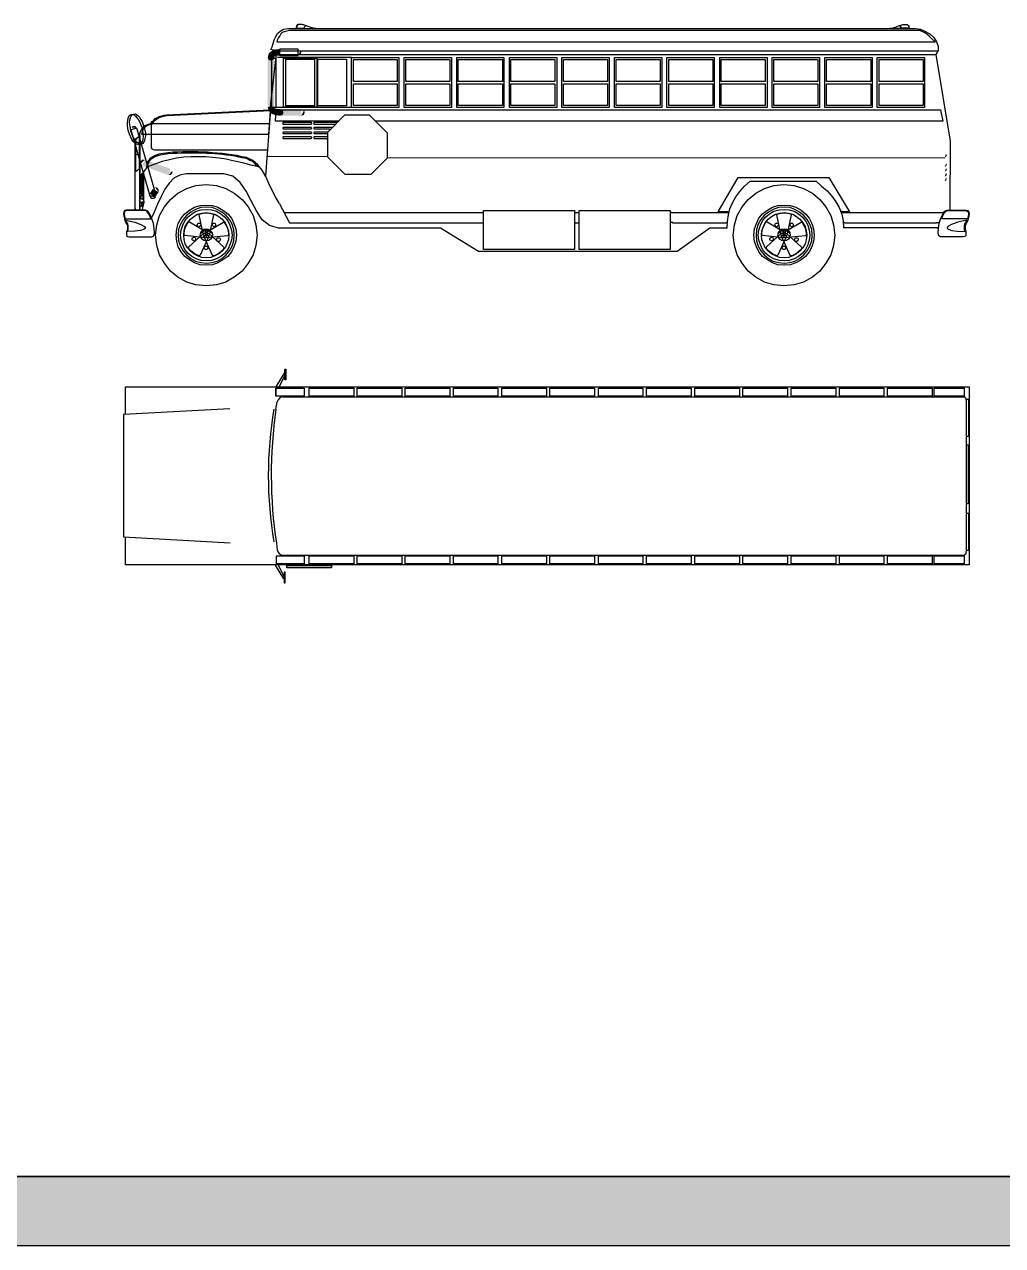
# Model space of a CAD drawing. Header units: millimetres. Extents: x 35403 to 155690, y 202798 to 276657.
# Drawn here: x 95916 to 106878, y 202798 to 216480 of the extents above; entities that cross this region are included whole.
import ezdxf

# ---------------------------------------------------------------- set-up
doc = ezdxf.new("R2010")
doc.units = ezdxf.units.MM
doc.layers.add('www.cad-blocks.net', color=7, linetype='Continuous')

# ---------------------------------------------------------------- blocks, each defined once
blk = doc.blocks.new('A$C6C05614E')
at = {"linetype": 'Continuous'}
for p, q in [((1779, 153), (1685, 1)), ((1784, 79), (1784, 200)), ((1784, 200), (1795, 200)), ((1795, 200), (1795, 79)), ((0, -307), (0, 0)), ((0, 0), (9453, 0)), ((1685, 1), (1685, 0)), ((1784, 132), (1722, 1)), ((1722, 1), (1722, 0)), ((1795, 79), (1784, 79)), ((9453, 0), (9453, -1995)), ((1685, -14), (1685, -102)), ((1685, -102), (1685, -14)), ((1685, -14), (2002, -14)), ((2002, -102), (1685, -102)), ((1767, -111), (9363, -111)), ((2002, -14), (2002, -102)), ((2057, -102), (2057, -13)), ((2057, -13), (2558, -13)), ((2558, -102), (2057, -102)), ((2558, -13), (2558, -102)), ((2596, -102), (2596, -13)), ((2596, -13), (3097, -13)), ((3097, -102), (2596, -102)), ((3097, -13), (3097, -102)), ((3135, -102), (3135, -13)), ((3135, -13), (3636, -13)), ((3636, -102), (3135, -102)), ((3636, -13), (3636, -102)), ((3674, -102), (3674, -13)), ((3674, -13), (4174, -13)), ((4174, -102), (3674, -102)), ((4174, -13), (4174, -102)), ((4217, -102), (4217, -13)), ((4217, -13), (4717, -13)), ((4717, -102), (4217, -102)), ((4717, -13), (4717, -102)), ((4756, -102), (4756, -13)), ((4756, -13), (5256, -13)), ((5256, -102), (4756, -102)), ((5256, -13), (5256, -102)), ((5299, -102), (5299, -13)), ((5299, -13), (5799, -13)), ((5799, -102), (5299, -102)), ((5799, -13), (5799, -102)), ((5838, -102), (5838, -13)), ((5838, -13), (6338, -13)), ((6338, -102), (5838, -102)), ((6338, -13), (6338, -102)), ((6379, -102), (6379, -13)), ((6379, -13), (6879, -13)), ((6879, -102), (6379, -102)), ((6879, -13), (6879, -102)), ((6918, -102), (6918, -13)), ((6918, -13), (7418, -13)), ((7418, -102), (6918, -102)), ((7418, -13), (7418, -102)), ((7461, -102), (7461, -13)), ((7461, -13), (7961, -13)), ((7961, -102), (7461, -102)), ((7961, -13), (7961, -102)), ((8000, -102), (8000, -13)), ((8000, -13), (8500, -13)), ((8500, -102), (8000, -102)), ((8500, -13), (8500, -102)), ((8540, -102), (8540, -13)), ((8540, -13), (9041, -13)), ((9041, -102), (8540, -102)), ((9041, -13), (9041, -102)), ((9058, -13), (9058, -102)), ((9058, -13), (9400, -13)), ((9400, -102), (9058, -102)), ((9362, -111), (9397, -111)), ((9400, -13), (9400, -102)), ((9425, -555), (9425, -137)), ((9425, -137), (9446, -137)), ((9446, -137), (9446, -555)), ((1170, -246), (-24, -308)), ((1686, -251), (1701, -166)), ((9422, -150), (9422, -1846)), ((-24, -308), (-24, -1679)), ((9446, -555), (9425, -555)), ((9425, -1311), (9425, -649)), ((9425, -649), (9445, -649)), ((9445, -649), (9445, -1311)), ((9445, -1311), (9425, -1311)), ((9425, -1833), (9425, -1415)), ((9425, -1415), (9446, -1415)), ((9446, -1415), (9446, -1833)), ((-24, -1679), (1172, -1746)), ((0, -1995), (0, -1680)), ((1691, -1751), (1701, -1827)), ((1688, -1894), (1688, -1982)), ((1688, -1894), (2002, -1894)), ((1767, -1885), (9396, -1885)), ((2002, -1894), (2002, -1982)), ((2057, -1983), (2057, -1893)), ((2057, -1893), (2558, -1893)), ((2558, -1893), (2558, -1983)), ((2596, -1983), (2596, -1893)), ((2596, -1893), (3097, -1893)), ((3097, -1893), (3097, -1983)), ((3135, -1983), (3135, -1893)), ((3135, -1893), (3636, -1893)), ((3636, -1893), (3636, -1983)), ((3674, -1983), (3674, -1893)), ((3674, -1893), (4174, -1893)), ((4174, -1893), (4174, -1983)), ((4217, -1983), (4217, -1893)), ((4217, -1893), (4717, -1893)), ((4717, -1893), (4717, -1983)), ((4756, -1983), (4756, -1893)), ((4756, -1893), (5256, -1893)), ((5256, -1893), (5256, -1983)), ((5299, -1983), (5299, -1893)), ((5299, -1893), (5799, -1893)), ((5799, -1893), (5799, -1983)), ((5838, -1983), (5838, -1893)), ((5838, -1893), (6338, -1893)), ((6338, -1893), (6338, -1983)), ((6379, -1983), (6379, -1893)), ((6379, -1893), (6879, -1893)), ((6879, -1893), (6879, -1983)), ((6918, -1983), (6918, -1893)), ((6918, -1893), (7418, -1893)), ((7418, -1893), (7418, -1983)), ((7461, -1983), (7461, -1893)), ((7461, -1893), (7961, -1893)), ((7961, -1893), (7961, -1983)), ((8000, -1983), (8000, -1893)), ((8000, -1893), (8500, -1893)), ((8500, -1893), (8500, -1983)), ((8540, -1983), (8540, -1893)), ((8540, -1893), (9041, -1893)), ((9041, -1893), (9041, -1983)), ((9058, -1893), (9058, -1983)), ((9058, -1893), (9400, -1893)), ((9400, -1893), (9400, -1983)), ((9446, -1833), (9425, -1833)), ((9453, -1995), (0, -1995)), ((1680, -1995), (1680, -1997)), ((1774, -2149), (1680, -1997)), ((2002, -1982), (1688, -1982)), ((1716, -1995), (1716, -1997)), ((1779, -2128), (1716, -1997)), ((1807, -2028), (1807, -2002)), ((1807, -2002), (2309, -2002)), ((2309, -2028), (1807, -2028)), ((2558, -1983), (2057, -1983)), ((2309, -2002), (2309, -2028)), ((3097, -1983), (2596, -1983)), ((3636, -1983), (3135, -1983)), ((4174, -1983), (3674, -1983)), ((4717, -1983), (4217, -1983)), ((5256, -1983), (4756, -1983)), ((5799, -1983), (5299, -1983)), ((6338, -1983), (5838, -1983)), ((6879, -1983), (6379, -1983)), ((7418, -1983), (6918, -1983)), ((7961, -1983), (7461, -1983)), ((8500, -1983), (8000, -1983)), ((9041, -1983), (8540, -1983)), ((9400, -1983), (9058, -1983)), ((1779, -2075), (1779, -2196)), ((1790, -2075), (1779, -2075)), ((1790, -2196), (1790, -2075)), ((1779, -2196), (1790, -2196))]:
    blk.add_line(p, q, dxfattribs=at)
for centre, radius, start, end in [((1767, -178), 66.9, 90, 170.0315), ((9386, -145), 35.7, 352.8541, 73.3604), ((5981, -993), 4381, 170.2316, 189.7684), ((6782, -984), 5149, 171.8058, 188.5591), ((1767, -1818), 66.9, 187.2424, 269.9996), ((9386, -1851), 35.7, 286.6396, 7.1459)]:
    blk.add_arc(centre, radius, start, end, dxfattribs=at)
blk = doc.blocks.new('A$C42AF549B')
at = {"linetype": 'Continuous'}
for p, q in [((-3904, 1372), (-3884, 1372)), ((-3886, 1396), (-3859, 1396)), ((-3859, 1396), (-3859, 1396)), ((-3859, 1396), (-3859, 1396)), ((-3834, 1425), (-3832, 1425)), ((-3832, 1425), (-3830, 1425)), ((-3810, 1449), (-3806, 1449)), ((-3800, 1462), (-3794, 1462)), ((-3380, 1462), (-3383, 1462)), ((-3940, 1343), (-3914, 1343)), ((-3933, 1264), (-3921, 1264)), ((-3932, 1318), (-3921, 1318)), ((-3928, 1289), (-3921, 1289)), ((-3921, 1063), (-4598, 1066)), ((-3247, 1051), (2999, 1056)), ((-6076, 483), (-6076, 464)), ((-6023, 474), (-6023, 464)), ((-2183, 439), (-2172, 439)), ((-1139, 439), (-1150, 439)), ((-1105, 439), (-1100, 439)), ((-65, 440), (-78, 440)), ((561, 439), (581, 439)), ((565, 447), (583, 447)), ((1845, 448), (1833, 448)), ((1858, 440), (1836, 440)), ((2895, 439), (2989, 439)), ((-2192, 324), (-2172, 324)), ((-1140, 324), (-1149, 324)), ((-1115, 324), (-1100, 324)), ((-51, 325), (-78, 325)), ((545, 325), (562, 325)), ((1878, 324), (1861, 324)), ((2899, 325), (2938, 325)), ((558, 263), (429, 264)), ((1942, 265), (1864, 265)), ((2913, 266), (2929, 266))]:
    blk.add_line(p, q, dxfattribs=at)
for points in [[(-6023, 474), (-6023, 1285), (-6023, 1318), (-6015, 1347), (-6002, 1371), (-5990, 1392), (-5969, 1408), (-5949, 1420), (-5924, 1429), (-5900, 1437), (-5883, 1457), (-5867, 1474), (-5850, 1490), (-5826, 1503), (-5805, 1515), (-5776, 1523), (-5752, 1527), (-5719, 1531), (-4561, 1589), (-4487, 2250), (-4553, 2266), (-4541, 2295), (-4528, 2332), (-4516, 2373), (-4500, 2410), (-4479, 2443), (-4450, 2471), (-4413, 2492), (-4364, 2500), (2669, 2500), (2722, 2492), (2775, 2471), (2829, 2439), (2874, 2398), (2907, 2352), (2923, 2303), (2923, 2254), (2898, 2209), (3059, 1236), (3055, 471)], [(-4487, 2352), (2890, 2352), (2853, 2385), (2825, 2414), (2796, 2435), (2775, 2451), (2751, 2463), (2734, 2471), (2718, 2476), (2701, 2476), (-4344, 2476), (-4376, 2471), (-4405, 2463), (-4426, 2455), (-4442, 2439), (-4454, 2418), (-4467, 2398), (-4479, 2377), (-4487, 2352)], [(-4052, 2500), (-4081, 2504), (-4118, 2513), (-4155, 2529), (-4188, 2541), (-4220, 2545), (-4249, 2545), (-4266, 2529), (-4274, 2500), (-4052, 2500)], [(-4270, 2504), (-4200, 2504), (-4183, 2508), (-4175, 2517), (-4171, 2525), (-4159, 2529), (-4204, 2545), (-4241, 2545), (-4261, 2533), (-4270, 2504)], [(2381, 2500), (2410, 2504), (2443, 2513), (2480, 2529), (2517, 2541), (2549, 2545), (2578, 2545), (2595, 2529), (2599, 2500), (2381, 2500)], [(2599, 2504), (2525, 2504), (2513, 2508), (2504, 2517), (2500, 2525), (2488, 2529), (2533, 2545), (2570, 2545), (2591, 2533), (2599, 2504)], [(-4487, 2209), (2903, 2209)], [(-4483, 2250), (2923, 2250)], [(-4545, 2168), (-4500, 2168), (-4500, 1613), (-4545, 1613), (-4545, 2168)], [(-3650, 2176), (-4479, 2176)], [(-4413, 2168), (-4040, 2168), (-4040, 1618), (-4413, 1618), (-4413, 2168)], [(-4385, 2155), (-4064, 2155), (-4064, 1634), (-4385, 1634), (-4385, 2155)], [(-4027, 2155), (-3707, 2155), (-3707, 1634), (-4027, 1634), (-4027, 2155)], [(-3650, 2176), (-3120, 2176), (-3120, 1613), (-3650, 1613), (-3650, 2176)], [(-3629, 2151), (-3137, 2151), (-3137, 1905), (-3629, 1905), (-3629, 2151)], [(-3059, 2176), (-2529, 2176), (-2529, 1613), (-3059, 1613), (-3059, 2176)], [(-3042, 2151), (-2549, 2151), (-2549, 1905), (-3042, 1905), (-3042, 2151)], [(-2471, 2176), (-1942, 2176), (-1942, 1613), (-2471, 1613), (-2471, 2176)], [(-2455, 2151), (-1958, 2151), (-1958, 1905), (-2455, 1905), (-2455, 2151)], [(-1880, 2176), (-1351, 2176), (-1351, 1613), (-1880, 1613), (-1880, 2176)], [(-1864, 2151), (-1371, 2151), (-1371, 1905), (-1864, 1905), (-1864, 2151)], [(-1293, 2176), (-764, 2176), (-764, 1613), (-1293, 1613), (-1293, 2176)], [(-1273, 2151), (-780, 2151), (-780, 1905), (-1273, 1905), (-1273, 2151)], [(-702, 2176), (-172, 2176), (-172, 1613), (-702, 1613), (-702, 2176)], [(-686, 2151), (-193, 2151), (-193, 1905), (-686, 1905), (-686, 2151)], [(-115, 2176), (415, 2176), (415, 1613), (-115, 1613), (-115, 2176)], [(-94, 2151), (398, 2151), (398, 1905), (-94, 1905), (-94, 2151)], [(476, 2176), (1006, 2176), (1006, 1613), (476, 1613), (476, 2176)], [(493, 2151), (985, 2151), (985, 1905), (493, 1905), (493, 2151)], [(1063, 2176), (1593, 2176), (1593, 1613), (1063, 1613), (1063, 2176)], [(1084, 2151), (1576, 2151), (1576, 1905), (1084, 1905), (1084, 2151)], [(1655, 2176), (2184, 2176), (2184, 1613), (1655, 1613), (1655, 2176)], [(1671, 2151), (2168, 2151), (2168, 1905), (1671, 1905), (1671, 2151)], [(2242, 2176), (2771, 2176), (2771, 1613), (2242, 1613), (2242, 2176)], [(2262, 2151), (2755, 2151), (2755, 1905), (2262, 1905), (2262, 2151)], [(-3629, 1880), (-3137, 1880), (-3137, 1638), (-3629, 1638), (-3629, 1880)], [(-3042, 1880), (-2549, 1880), (-2549, 1638), (-3042, 1638), (-3042, 1880)], [(-2455, 1880), (-1958, 1880), (-1958, 1638), (-2455, 1638), (-2455, 1880)], [(-1864, 1880), (-1371, 1880), (-1371, 1638), (-1864, 1638), (-1864, 1880)], [(-1273, 1880), (-780, 1880), (-780, 1638), (-1273, 1638), (-1273, 1880)], [(-686, 1880), (-193, 1880), (-193, 1638), (-686, 1638), (-686, 1880)], [(-94, 1880), (398, 1880), (398, 1638), (-94, 1638), (-94, 1880)], [(493, 1880), (985, 1880), (985, 1638), (493, 1638), (493, 1880)], [(1084, 1880), (1576, 1880), (1576, 1638), (1084, 1638), (1084, 1880)], [(1671, 1880), (2168, 1880), (2168, 1638), (1671, 1638), (1671, 1880)], [(2262, 1880), (2755, 1880), (2755, 1638), (2262, 1638), (2262, 1880)], [(-6121, 1535), (-6105, 1535), (-6088, 1531), (-6072, 1519), (-6056, 1498), (-6039, 1478), (-6023, 1449), (-6010, 1420), (-5998, 1388), (-5994, 1355), (-5990, 1322), (-5986, 1289), (-5990, 1260), (-5994, 1240), (-6002, 1219), (-6015, 1207), (-6031, 1199), (-6047, 1199), (-6064, 1203), (-6080, 1215), (-6097, 1232), (-6113, 1256), (-6125, 1281), (-6138, 1314), (-6150, 1347), (-6158, 1379), (-6162, 1412), (-6162, 1445), (-6158, 1470), (-6154, 1494), (-6146, 1515), (-6134, 1527), (-6121, 1535)], [(-6093, 1540), (-6076, 1544), (-6060, 1535), (-6043, 1523), (-6027, 1507), (-6010, 1482), (-5998, 1457), (-5986, 1425), (-5973, 1392), (-5965, 1359), (-5961, 1326), (-5961, 1297), (-5965, 1269), (-5969, 1244), (-5978, 1228), (-5990, 1211), (-6002, 1203), (-6019, 1203), (-6035, 1211), (-6051, 1223), (-6072, 1240), (-6084, 1260), (-6101, 1289), (-6113, 1318), (-6125, 1351), (-6129, 1388), (-6134, 1420), (-6138, 1449), (-6134, 1478), (-6129, 1503), (-6121, 1519), (-6109, 1535), (-6093, 1540)], [(-4557, 1576), (-5719, 1523), (-5748, 1519), (-5772, 1511), (-5797, 1503), (-5822, 1490), (-5838, 1478), (-5859, 1466), (-5875, 1449), (-5887, 1429), (-5937, 1412), (-5969, 1392), (-5994, 1359), (-6006, 1314), (-4578, 1314), (-4557, 1576)], [(-4557, 1589), (-4615, 850)], [(-3650, 1613), (-4541, 1613)], [(-3799, 1462), (-4504, 1462), (-4495, 1589)], [(-4495, 1589), (2952, 1589), (2976, 1462), (-3381, 1462)], [(-3432, 866), (-3247, 1051), (-3247, 1326), (-3449, 1527), (-3728, 1527), (-3921, 1334), (-3921, 1063), (-3724, 866), (-3432, 866)], [(-5895, 1437), (-5895, 1174), (-5895, 1162), (-5887, 1150), (-5875, 1145), (-5859, 1141), (-4594, 1141)], [(-5895, 1437), (-4569, 1437)], [(-4405, 1449), (-4114, 1449), (-4105, 1449), (-4101, 1449), (-4101, 1441), (-4097, 1437), (-4101, 1433), (-4101, 1429), (-4105, 1425), (-4114, 1425), (-4405, 1425), (-4413, 1425), (-4417, 1429), (-4417, 1433), (-4422, 1437), (-4417, 1441), (-4417, 1449), (-4413, 1449), (-4405, 1449)], [(-4405, 1396), (-4114, 1396), (-4105, 1396), (-4101, 1392), (-4101, 1388), (-4097, 1384), (-4101, 1379), (-4101, 1375), (-4105, 1371), (-4114, 1371), (-4405, 1371), (-4413, 1371), (-4417, 1375), (-4417, 1379), (-4422, 1384), (-4417, 1388), (-4417, 1392), (-4413, 1396), (-4405, 1396)], [(-3833, 1425), (-4056, 1425), (-4064, 1425), (-4069, 1429), (-4069, 1433), (-4073, 1437), (-4069, 1441), (-4069, 1449), (-4064, 1449), (-4056, 1449)], [(-3902, 1371), (-4056, 1371), (-4064, 1371), (-4069, 1375), (-4069, 1379), (-4073, 1384), (-4069, 1388), (-4069, 1392), (-4064, 1396), (-4056, 1396)], [(-4056, 1449), (-3829, 1449)], [(-4056, 1396), (-3883, 1396)], [(-3828, 1449), (-3810, 1449)], [(-6076, 477), (-6076, 1240), (-6072, 1260), (-6056, 1273), (-6039, 1285), (-6023, 1297), (-6023, 473)], [(-6072, 1240), (-6072, 916), (-6064, 903), (-6047, 916), (-6035, 924), (-6027, 916), (-6027, 1289), (-6039, 1281), (-6056, 1269), (-6068, 1256), (-6072, 1240)], [(-6072, 1240), (-6072, 1080), (-6064, 1092), (-6047, 1084), (-6035, 1080), (-6027, 1100), (-6027, 1289), (-6039, 1281), (-6056, 1269), (-6068, 1256), (-6072, 1240)], [(-4405, 1342), (-4114, 1342), (-4105, 1342), (-4101, 1338), (-4101, 1334), (-4097, 1330), (-4101, 1326), (-4101, 1322), (-4105, 1318), (-4114, 1318), (-4405, 1318), (-4413, 1318), (-4417, 1322), (-4417, 1326), (-4422, 1330), (-4417, 1334), (-4417, 1338), (-4413, 1342), (-4405, 1342)], [(-4405, 1289), (-4114, 1289), (-4105, 1289), (-4101, 1285), (-4101, 1281), (-4097, 1277), (-4101, 1273), (-4101, 1269), (-4105, 1264), (-4114, 1264), (-4405, 1264), (-4413, 1264), (-4417, 1269), (-4417, 1273), (-4422, 1277), (-4417, 1281), (-4417, 1285), (-4413, 1289), (-4405, 1289)], [(-3932, 1318), (-4056, 1318), (-4064, 1318), (-4069, 1322), (-4069, 1326), (-4073, 1330), (-4069, 1334), (-4069, 1338), (-4064, 1342), (-4056, 1342)], [(-3931, 1264), (-4056, 1264), (-4064, 1264), (-4069, 1269), (-4069, 1273), (-4073, 1277), (-4069, 1281), (-4069, 1285), (-4064, 1289), (-4056, 1289)], [(-4056, 1342), (-3939, 1342)], [(-4056, 1289), (-3927, 1289)], [(-4463, 542), (-4504, 612), (-4541, 686), (-4578, 764), (-4610, 842), (-4651, 911), (-4701, 973), (-4758, 1022), (-4828, 1055), (-4881, 1063), (-4935, 1076), (-4992, 1084), (-5046, 1092), (-5099, 1100), (-5156, 1104), (-5210, 1108), (-5263, 1113), (-5321, 1113), (-5374, 1117), (-5432, 1117), (-5485, 1117), (-5542, 1117), (-5596, 1113), (-5649, 1113), (-5707, 1108), (-5760, 1100), (-5809, 1092), (-5850, 1076), (-5883, 1059), (-5912, 1039), (-5932, 1010), (-5945, 977), (-5949, 940), (-5982, 895), (-5982, 583), (-5978, 550), (-5986, 521), (-5994, 493), (-5998, 464)], [(-4693, 948), (-4762, 965), (-4832, 985), (-4906, 1002), (-4980, 1018), (-5054, 1035), (-5132, 1047), (-5210, 1055), (-5288, 1063), (-5370, 1063), (-5448, 1063), (-5530, 1059), (-5612, 1047), (-5690, 1030), (-5772, 1010), (-5854, 981), (-5937, 948), (-5928, 985), (-5916, 1014), (-5895, 1039), (-5867, 1059), (-5834, 1072), (-5793, 1084), (-5752, 1092), (-5707, 1100), (-5657, 1104), (-5608, 1104), (-5559, 1108), (-5514, 1108), (-5464, 1108), (-5419, 1108), (-5370, 1108), (-5325, 1108), (-5276, 1104), (-5230, 1104), (-5185, 1100), (-5140, 1096), (-5095, 1092), (-5050, 1084), (-5005, 1080), (-4959, 1072), (-4918, 1063), (-4881, 1055), (-4849, 1051), (-4820, 1043), (-4791, 1026), (-4758, 1010), (-4729, 981), (-4693, 948)], [(-6006, 829), (-6019, 809), (-6023, 788), (-6027, 764), (-6027, 739), (-6027, 714), (-6023, 690), (-6019, 665), (-6006, 645), (-6006, 829)], [(-5986, 879), (-5994, 874), (-6002, 870), (-6010, 862), (-6015, 850), (-6015, 846), (-6010, 842), (-6006, 842), (-6006, 833), (-6006, 628), (-6006, 620), (-6010, 616), (-6015, 616), (-6015, 612), (-6010, 599), (-6002, 591), (-5994, 587), (-5986, 583), (-5986, 879)], [(-5998, 669), (-5994, 669), (-5990, 673), (-5990, 677), (-5986, 682), (-5986, 858), (-5990, 862), (-5990, 866), (-5994, 866), (-5998, 866), (-6002, 866), (-6006, 862), (-6006, 858), (-6006, 682), (-6006, 677), (-6002, 673), (-5998, 669)], [(-5986, 768), (-5986, 858), (-5990, 862), (-5990, 866), (-5994, 866), (-5998, 866), (-6002, 866), (-6006, 862), (-6006, 858), (-6006, 768), (-6002, 764), (-5994, 772), (-5990, 776), (-5986, 768)], [(439, 263), (365, 263), (0, 0), (-2229, 0), (-2652, 263), (-4467, 263), (-4569, 291), (-4651, 357), (-4717, 456), (-4775, 567), (-4832, 677), (-4898, 776), (-4980, 846), (-5083, 870), (-5505, 870), (-5575, 858), (-5641, 821), (-5694, 768), (-5744, 698), (-5785, 616), (-5826, 530), (-5863, 443), (-5892, 379)], [(460, 447), (682, 829), (1700, 829), (1930, 447), (1844, 447)], [(-5280, 751), (-5165, 739), (-5058, 706), (-4964, 653), (-4877, 583), (-4808, 501), (-4754, 406), (-4721, 300), (-4709, 185), (-4721, 70), (-4754, -37), (-4808, -131), (-4877, -218), (-4964, -287), (-5058, -341), (-5165, -374), (-5280, -382), (-5395, -374), (-5497, -341), (-5596, -287), (-5678, -218), (-5748, -131), (-5801, -37), (-5834, 70), (-5846, 185), (-5834, 300), (-5801, 406), (-5748, 501), (-5678, 583), (-5596, 653), (-5497, 706), (-5395, 739), (-5280, 751)], [(558, 263), (562, 337), (575, 411), (591, 480), (620, 546), (657, 612), (702, 673), (755, 735), (817, 788), (1556, 788), (1618, 735), (1679, 682), (1733, 620), (1778, 558), (1815, 493), (1843, 419), (1860, 345), (1864, 267)], [(1195, 751), (1310, 739), (1416, 706), (1515, 653), (1597, 583), (1667, 501), (1720, 406), (1753, 300), (1765, 185), (1753, 70), (1720, -37), (1667, -131), (1597, -218), (1515, -287), (1416, -341), (1310, -374), (1195, -382), (1084, -374), (977, -341), (879, -287), (796, -218), (727, -131), (673, -37), (640, 70), (628, 185), (640, 300), (673, 406), (727, 501), (796, 583), (879, 653), (977, 706), (1084, 739), (1195, 751)], [(-6015, 550), (-6002, 550), (-5998, 550), (-5998, 546), (-5998, 513), (-5998, 509), (-6002, 509), (-6015, 509), (-6019, 509), (-6019, 513), (-6019, 546), (-6019, 550), (-6015, 550)], [(-5982, 554), (-6006, 554), (-6006, 509), (-5994, 505), (-5986, 517), (-5986, 530), (-5982, 542), (-5982, 554)], [(-5961, 464), (-6175, 464), (-6195, 460), (-6203, 443), (-6207, 423), (-6203, 398), (-6195, 369), (-6187, 341), (-6175, 316), (-6162, 296), (-6162, 279), (-6162, 263), (-6166, 238), (-6171, 218), (-6171, 197), (-6171, 181), (-6158, 168), (-6142, 164), (-5887, 164), (-5867, 177), (-5859, 209), (-5863, 259), (-5871, 316), (-5887, 369), (-5912, 419), (-5932, 452), (-5961, 464)], [(-6187, 369), (-5900, 369), (-5908, 394), (-5924, 427), (-5941, 447), (-5957, 460), (-6175, 460), (-6195, 447), (-6199, 423), (-6195, 394), (-6187, 369)], [(-5280, 521), (-5210, 517), (-5148, 497), (-5091, 464), (-5037, 423), (-4996, 374), (-4968, 316), (-4947, 255), (-4939, 185), (-4947, 115), (-4968, 53), (-4996, -4), (-5037, -53), (-5091, -94), (-5148, -127), (-5210, -148), (-5280, -152), (-5345, -148), (-5411, -127), (-5468, -94), (-5518, -53), (-5559, -4), (-5592, 53), (-5608, 115), (-5616, 185), (-5608, 255), (-5592, 316), (-5559, 374), (-5518, 423), (-5468, 464), (-5411, 497), (-5345, 517), (-5280, 521)], [(-5276, 497), (-5341, 493), (-5399, 472), (-5452, 443), (-5501, 406), (-5538, 361), (-5567, 308), (-5588, 246), (-5592, 185), (-5588, 119), (-5567, 62), (-5538, 8), (-5501, -37), (-5452, -78), (-5399, -107), (-5341, -123), (-5276, -131), (-5214, -123), (-5156, -107), (-5103, -78), (-5054, -37), (-5017, 8), (-4988, 62), (-4968, 119), (-4964, 185), (-4968, 246), (-4988, 308), (-5017, 361), (-5054, 406), (-5103, 443), (-5156, 472), (-5214, 493), (-5276, 497)], [(-5280, 472), (-5218, 468), (-5165, 452), (-5115, 423), (-5074, 390), (-5037, 345), (-5013, 296), (-4996, 242), (-4988, 185), (-4996, 127), (-5013, 74), (-5037, 25), (-5074, -21), (-5115, -53), (-5165, -82), (-5218, -99), (-5280, -103), (-5337, -99), (-5390, -82), (-5440, -53), (-5481, -21), (-5518, 25), (-5542, 74), (-5559, 127), (-5567, 185), (-5559, 242), (-5542, 296), (-5518, 345), (-5481, 390), (-5440, 423), (-5390, 452), (-5337, 468), (-5280, 472)], [(-5280, 439), (-5226, 431), (-5181, 419), (-5136, 394), (-5099, 365), (-5066, 324), (-5046, 283), (-5029, 234), (-5025, 185), (-5029, 131), (-5046, 86), (-5066, 41), (-5099, 4), (-5136, -25), (-5181, -49), (-5226, -66), (-5280, -70), (-5329, -66), (-5378, -49), (-5419, -25), (-5456, 4), (-5489, 41), (-5514, 86), (-5526, 131), (-5530, 185), (-5526, 234), (-5514, 283), (-5489, 324), (-5456, 365), (-5419, 394), (-5378, 419), (-5329, 431), (-5280, 439)], [(-5308, 181), (-5358, 411), (-5354, 419), (-5333, 427), (-5308, 431), (-5276, 435), (-5247, 431), (-5222, 427), (-5202, 419), (-5198, 411), (-5247, 181), (-5308, 181)], [(-4463, 542), (-4344, 324), (-2206, 324)], [(-4405, 439), (-2181, 439)], [(-2172, 460), (-1150, 460), (-1150, 25), (-2172, 25), (-2172, 460)], [(-1140, 439), (-1104, 439)], [(-1100, 460), (-78, 460), (-78, 25), (-1100, 25), (-1100, 460)], [(-67, 439), (563, 439)], [(566, 447), (460, 447)], [(1199, 521), (1264, 517), (1330, 497), (1388, 464), (1437, 423), (1478, 374), (1507, 316), (1527, 255), (1535, 185), (1527, 115), (1507, 53), (1478, -4), (1437, -53), (1388, -94), (1330, -127), (1264, -148), (1199, -152), (1129, -148), (1067, -127), (1010, -94), (957, -53), (916, -4), (887, 53), (866, 115), (858, 185), (866, 255), (887, 316), (916, 374), (957, 423), (1010, 464), (1067, 497), (1129, 517), (1199, 521)], [(1199, 497), (1133, 493), (1076, 472), (1022, 443), (973, 406), (936, 361), (907, 308), (887, 246), (883, 185), (887, 119), (907, 62), (936, 8), (973, -37), (1022, -78), (1076, -107), (1133, -123), (1199, -131), (1260, -123), (1318, -107), (1371, -78), (1420, -37), (1457, 8), (1486, 62), (1507, 119), (1511, 185), (1507, 246), (1486, 308), (1457, 361), (1420, 406), (1371, 443), (1318, 472), (1260, 493), (1199, 497)], [(1199, 472), (1256, 468), (1310, 452), (1359, 423), (1400, 390), (1437, 345), (1462, 296), (1478, 242), (1486, 185), (1478, 127), (1462, 74), (1437, 25), (1400, -21), (1359, -53), (1310, -82), (1256, -99), (1199, -103), (1141, -99), (1084, -82), (1035, -53), (994, -21), (957, 25), (932, 74), (916, 127), (907, 185), (916, 242), (932, 296), (957, 345), (994, 390), (1035, 423), (1084, 452), (1141, 468), (1199, 472)], [(1199, 439), (1248, 431), (1297, 419), (1338, 394), (1375, 365), (1408, 324), (1433, 283), (1445, 234), (1453, 185), (1445, 131), (1433, 86), (1408, 41), (1375, 4), (1338, -25), (1297, -49), (1248, -66), (1199, -70), (1145, -66), (1100, -49), (1055, -25), (1018, 4), (985, 41), (965, 86), (948, 131), (944, 185), (948, 234), (965, 283), (985, 324), (1018, 365), (1055, 394), (1100, 419), (1145, 431), (1199, 439)], [(1166, 181), (1117, 411), (1125, 419), (1141, 427), (1166, 431), (1199, 435), (1228, 431), (1256, 427), (1273, 419), (1277, 411), (1228, 181), (1166, 181)], [(1855, 439), (2903, 439)], [(3026, 464), (3239, 464), (3260, 460), (3268, 443), (3272, 423), (3268, 398), (3260, 369), (3252, 341), (3239, 316), (3227, 296), (3227, 279), (3227, 263), (3231, 238), (3235, 218), (3235, 197), (3235, 181), (3223, 168), (3206, 164), (2952, 164), (2931, 177), (2923, 209), (2927, 259), (2935, 316), (2952, 369), (2976, 419), (2997, 452), (3026, 464)], [(3252, 369), (2964, 369), (2972, 394), (2989, 427), (3005, 447), (3022, 460), (3239, 460), (3260, 447), (3264, 423), (3260, 394), (3252, 369)], [(-6183, 353), (-6080, 328), (-6010, 304), (-5969, 283), (-5961, 263), (-5973, 250), (-6015, 238), (-6076, 230), (-6162, 226), (-6154, 246), (-6154, 263), (-6154, 279), (-6154, 296), (-6158, 312), (-6166, 324), (-6175, 337), (-6183, 353)], [(-5284, 156), (-5518, 181), (-5526, 189), (-5526, 205), (-5522, 234), (-5514, 263), (-5501, 291), (-5489, 316), (-5477, 328), (-5468, 333), (-5263, 213), (-5284, 156)], [(-5362, 320), (-5354, 320), (-5345, 316), (-5341, 308), (-5341, 300), (-5341, 291), (-5345, 287), (-5354, 283), (-5362, 279), (-5370, 283), (-5374, 287), (-5378, 291), (-5382, 300), (-5378, 308), (-5374, 316), (-5370, 320), (-5362, 320)], [(-5292, 209), (-5087, 328), (-5078, 328), (-5066, 312), (-5054, 291), (-5042, 263), (-5033, 230), (-5029, 205), (-5033, 185), (-5042, 177), (-5271, 156), (-5292, 209)], [(-5193, 320), (-5185, 320), (-5177, 316), (-5173, 308), (-5173, 300), (-5173, 291), (-5177, 287), (-5185, 283), (-5193, 279), (-5198, 283), (-5206, 287), (-5210, 291), (-5214, 300), (-5210, 308), (-5206, 316), (-5198, 320), (-5193, 320)], [(-2206, 324), (-2189, 324)], [(-1143, 324), (-1122, 324)], [(-1122, 324), (-1115, 324)], [(-1115, 324), (-1113, 324)], [(-52, 324), (547, 324)], [(1191, 156), (957, 181), (948, 189), (948, 205), (952, 234), (961, 263), (973, 291), (985, 316), (998, 328), (1006, 333), (1211, 213), (1191, 156)], [(1113, 320), (1121, 320), (1129, 316), (1133, 308), (1133, 300), (1133, 291), (1129, 287), (1121, 283), (1113, 279), (1104, 283), (1100, 287), (1096, 291), (1092, 300), (1096, 308), (1100, 316), (1104, 320), (1113, 320)], [(1182, 209), (1388, 328), (1400, 328), (1408, 312), (1420, 291), (1433, 263), (1441, 230), (1445, 205), (1445, 185), (1437, 177), (1203, 156), (1182, 209)], [(1285, 320), (1293, 320), (1297, 316), (1301, 308), (1301, 300), (1301, 291), (1297, 287), (1293, 283), (1285, 279), (1277, 283), (1269, 287), (1264, 291), (1264, 300), (1264, 308), (1269, 316), (1277, 320), (1285, 320)], [(1878, 324), (2907, 324)], [(3247, 353), (3145, 328), (3075, 304), (3034, 283), (3026, 263), (3038, 250), (3079, 238), (3141, 230), (3227, 226), (3219, 246), (3219, 263), (3219, 279), (3219, 296), (3223, 312), (3231, 324), (3239, 337), (3247, 353)], [(-5251, 172), (-5345, -41), (-5358, -49), (-5374, -41), (-5399, -33), (-5423, -12), (-5448, 4), (-5468, 25), (-5477, 41), (-5477, 49), (-5300, 209), (-5251, 172)], [(-5415, 160), (-5407, 160), (-5403, 156), (-5399, 148), (-5395, 140), (-5399, 131), (-5403, 127), (-5407, 123), (-5415, 119), (-5423, 123), (-5432, 127), (-5436, 131), (-5436, 140), (-5436, 148), (-5432, 156), (-5423, 160), (-5415, 160)], [(-5276, 255), (-5251, 250), (-5230, 234), (-5214, 213), (-5210, 185), (-5214, 160), (-5230, 140), (-5251, 123), (-5276, 119), (-5304, 123), (-5325, 140), (-5341, 160), (-5345, 185), (-5341, 213), (-5325, 234), (-5304, 250), (-5276, 255)], [(-5341, 201), (-5329, 222), (-5317, 234), (-5300, 246), (-5280, 250), (-5263, 246), (-5243, 238), (-5226, 226), (-5214, 201), (-5226, 218), (-5243, 230), (-5259, 238), (-5276, 238), (-5292, 238), (-5308, 230), (-5325, 218), (-5341, 201)], [(-5255, 205), (-5083, 49), (-5078, 37), (-5091, 21), (-5107, 4), (-5132, -16), (-5161, -33), (-5181, -45), (-5202, -49), (-5210, -45), (-5304, 172), (-5255, 205)], [(-5140, 156), (-5132, 156), (-5128, 152), (-5124, 144), (-5120, 135), (-5124, 127), (-5128, 119), (-5132, 115), (-5140, 115), (-5148, 115), (-5156, 119), (-5161, 127), (-5161, 135), (-5161, 144), (-5156, 152), (-5148, 156), (-5140, 156)], [(1223, 172), (1129, -41), (1117, -49), (1100, -41), (1076, -33), (1051, -12), (1026, 4), (1006, 25), (998, 41), (998, 49), (1174, 209), (1223, 172)], [(1059, 160), (1067, 160), (1072, 156), (1076, 148), (1080, 140), (1076, 131), (1072, 127), (1067, 123), (1059, 119), (1051, 123), (1043, 127), (1039, 131), (1039, 140), (1039, 148), (1043, 156), (1051, 160), (1059, 160)], [(1199, 255), (1223, 250), (1248, 234), (1260, 213), (1264, 185), (1260, 160), (1248, 140), (1223, 123), (1199, 119), (1170, 123), (1150, 140), (1133, 160), (1129, 185), (1133, 213), (1150, 234), (1170, 250), (1199, 255)], [(1133, 201), (1145, 222), (1162, 234), (1178, 246), (1195, 250), (1215, 246), (1232, 238), (1248, 226), (1260, 201), (1248, 218), (1236, 230), (1219, 238), (1199, 238), (1182, 238), (1166, 230), (1150, 218), (1133, 201)], [(1219, 205), (1392, 49), (1396, 37), (1384, 21), (1367, 4), (1342, -16), (1318, -33), (1293, -45), (1273, -49), (1264, -45), (1170, 172), (1219, 205)], [(1334, 156), (1342, 156), (1351, 152), (1355, 144), (1355, 135), (1355, 127), (1351, 119), (1342, 115), (1334, 115), (1326, 115), (1322, 119), (1318, 127), (1314, 135), (1318, 144), (1322, 152), (1326, 156), (1334, 156)], [(2917, 267), (1940, 265)], [(-5280, 62), (-5271, 62), (-5267, 57), (-5259, 49), (-5259, 41), (-5259, 33), (-5267, 29), (-5271, 25), (-5280, 25), (-5288, 25), (-5296, 29), (-5300, 33), (-5300, 41), (-5300, 49), (-5296, 57), (-5288, 62), (-5280, 62)], [(1195, 62), (1203, 62), (1211, 57), (1215, 49), (1215, 41), (1215, 33), (1211, 29), (1203, 25), (1195, 25), (1186, 25), (1182, 29), (1178, 33), (1174, 41), (1178, 49), (1182, 57), (1186, 62), (1195, 62)]]:
    blk.add_lwpolyline(points, dxfattribs=at)
for points in [[(-4450, 2196), (-4249, 2196), (-4249, 2270), (-4450, 2270), (-4446, 2270), (-4450, 2270), (-4475, 2258), (-4487, 2233), (-4475, 2209)], [(-5908, 653), (-5842, 645), (-6056, 1384), (-6125, 1363), (-5912, 624), (-5846, 616), (-5912, 624), (-5895, 599), (-5867, 599), (-5846, 612)]]:
    blk.add_lwpolyline(points, close=True, dxfattribs=at)
for points in [[(-4578, 2221), (-4590, 2176), (-4516, 2184)], [(-4541, 2254), (-4578, 2221), (-4516, 2184)], [(-4495, 2266), (-4541, 2254), (-4508, 2188)], [(-4541, 2254), (-4516, 2184), (-4508, 2188)], [(-4495, 2266), (-4508, 2188), (-4483, 2196)], [(-4483, 2196), (-4446, 2270), (-4495, 2266)], [(-4483, 2196), (-4450, 2196), (-4446, 2270)], [(-4249, 2196), (-4220, 2209), (-4220, 2258), (-4212, 2233)], [(-4590, 2176), (-4528, 2147), (-4516, 2184)], [(-4590, 2176), (-4578, 2147), (-4528, 2147)], [(-4590, 1622), (-4516, 1622), (-4516, 2176)], [(-4516, 2176), (-4590, 2176), (-4590, 1622)], [(-4578, 2147), (-4553, 2139), (-4528, 2147)], [(-4528, 2147), (-4516, 2176), (-4516, 2184)], [(-4516, 1613), (-4516, 1622), (-4590, 1622)], [(-4516, 1613), (-4590, 1622), (-4578, 1576)], [(-4590, 1622), (-4578, 1593), (-4528, 1593)], [(-4590, 1622), (-4528, 1593), (-4516, 1622)], [(-4508, 1605), (-4516, 1613), (-4578, 1576)], [(-4508, 1605), (-4578, 1576), (-4545, 1544)], [(-4578, 1593), (-4553, 1585), (-4528, 1593)], [(-4487, 1597), (-4508, 1605), (-4545, 1544)], [(-4487, 1597), (-4545, 1544), (-4500, 1527)], [(-4487, 1597), (-4500, 1527), (-4450, 1523)], [(-4450, 1523), (-4450, 1597), (-4487, 1597)], [(-4413, 1560), (-4422, 1585), (-4450, 1597)], [(-4450, 1523), (-4413, 1560), (-4450, 1597)], [(-4212, 1560), (-4212, 1597), (-4450, 1597)], [(-4212, 1560), (-4450, 1597), (-4450, 1523)], [(-4450, 1523), (-4422, 1531), (-4413, 1560)], [(-4212, 1560), (-4450, 1523), (-4212, 1523)], [(-4212, 1523), (-4183, 1531), (-4183, 1585), (-4175, 1560)], [(-6056, 1384), (-6076, 1408), (-6121, 1392), (-6101, 1408)], [(2997, 1055), (3013, 1063), (3013, 1096), (3022, 1080)], [(-5969, 1030), (-5998, 1030), (-6015, 981), (-6015, 1010)], [(-5969, 1030), (-5994, 961), (-5702, 858)], [(-5702, 858), (-5678, 928), (-5969, 1030)], [(2997, 948), (3013, 957), (3013, 989), (3022, 973)], [(-5702, 858), (-5690, 891), (-5678, 928)], [(-5702, 858), (-5674, 858), (-5657, 907), (-5657, 879)], [(2997, 895), (3013, 903), (3013, 936), (3022, 920)], [(2997, 842), (3013, 846), (3013, 883), (3022, 866)], [(2997, 788), (3013, 796), (3013, 829), (3022, 813)], [(-5846, 686), (-5879, 702), (-5908, 653)], [(-5846, 686), (-5908, 653), (-5846, 616)], [(-5813, 665), (-5813, 698), (-5854, 723), (-5830, 718)], [(-5846, 616), (-5813, 665), (-5846, 686)]]:
    blk.add_solid(points, dxfattribs=at)
blk = doc.blocks.new('FORMAT')
at = {"layer": 'www.cad-blocks.net', "true_color": 0x546d8e}
h = blk.add_hatch(color=155, dxfattribs=at)
h.set_gradient(color1=(68, 68, 68), color2=(84, 109, 142), tint=1)
h.paths.add_polyline_path([(39877, 203573), (39877, 202798), (155690, 202798), (155690, 203573)])
at = {"layer": 'www.cad-blocks.net', "color": 155, "true_color": 0x546d8e}
for p, q in [((155690, 203573), (39877, 203573)), ((39877, 203573), (155690, 203573)), ((39877, 203573), (155690, 203573)), ((39877, 203573), (155690, 203573)), ((39877, 202798), (155690, 202798))]:
    blk.add_line(p, q, dxfattribs=at)

msp = doc.modelspace()

# ---------------------------------------------------------------- block references
for name, p in [('A$C42AF549B', (103232, 213935)), ('A$C6C05614E', (97049, 212419))]:
    msp.add_blockref(name, p)
at = {"layer": 'www.cad-blocks.net'}
msp.add_blockref('FORMAT', (0, 0), dxfattribs=at)

doc.saveas('drawing.dxf')
